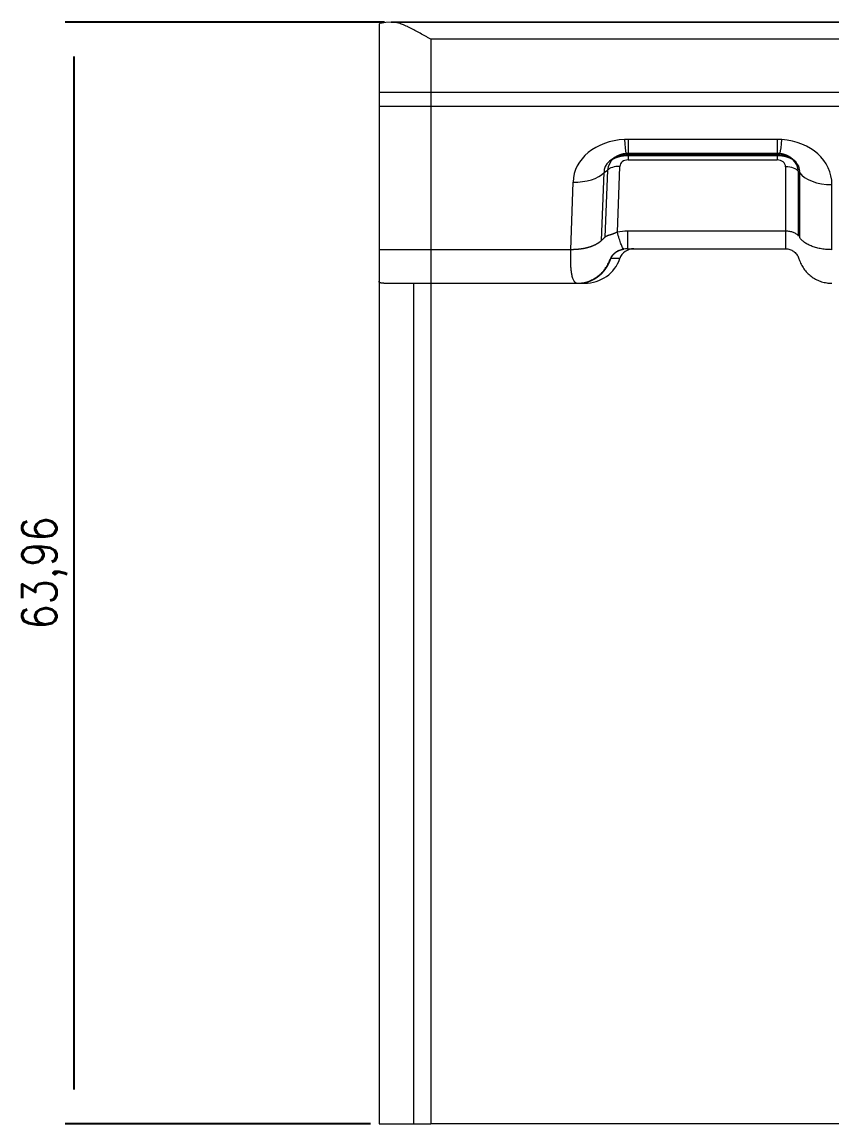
# Model space of a CAD drawing. Header units: millimetres. Extents: x 117382 to 126876, y -1151 to 1280.
# Drawn here: x 126462 to 126509.1, y 710.4 to 774.4 of the extents above; entities that cross this region are included whole.
import ezdxf

# ---------------------------------------------------------------- set-up
doc = ezdxf.new("R2010")
doc.units = ezdxf.units.MM
doc.linetypes.add('DASHED', pattern=[0])
for name, color, linetype in [('DIE_P', 2, 'Continuous'), ('DIM', 4, 'Continuous'), ('TEXT', 4, 'Continuous')]:
    doc.layers.add(name, color=color, linetype=linetype)
doc.styles.get("Standard").update_dxf_attribs({"font": 'txt.shx', "width": 0.85, "bigfont": 'ctxt.shx'})
doc.dimstyles.new('T-2-WX', dxfattribs={"dimtxt": 2, "dimasz": 2, "dimexe": 0.5, "dimexo": 0.5, "dimgap": 0.5, "dimtad": 1, "dimtxsty": 'Standard', "dimblk": 'OPEN30', "dimcen": 0, "dimazin": 3, "dimtfac": 1, "dimtmove": 0, "dimatfit": 3, "dimldrblk": 'OPEN30', "dimlwd": -1, "dimlwe": -1})

# ---------------------------------------------------------------- blocks, each defined once
blk = doc.blocks.new('*u7592')
at = {"layer": 'DIE_P', "color": 11, "linetype": 'Continuous', "lineweight": 13}
for p, q in [((-59.385, 19.639), (-59.385, -44.2)), ((25.443, 19.763), (-58.621, 19.763)), ((-59.385, -44.2), (-56.385, -44.2)), ((23.201, -44.2), (-56.385, -44.2))]:
    blk.add_line(p, q, dxfattribs=at)
at = {"layer": 'DIE_P', "color": 155, "linetype": 'DASHED', "lineweight": 13}
for p, q in [((-58.676, 19.761), (25.506, 19.761)), ((-59.385, 15.688), (-28.77, 15.688)), ((-28.77, 14.856), (-59.385, 14.856)), ((-36.271, 12.954), (-44.916, 12.954)), ((-44.916, 12.954), (-44.916, 12.026)), ((-36.271, 12.954), (-36.271, 12.026)), ((-44.916, 12.132), (-44.916, 11.76)), ((-44.916, 12.102), (-36.271, 12.102)), ((-44.916, 11.76), (-36.271, 11.76)), ((-36.271, 12.102), (-36.271, 11.76)), ((-46.468, 7.085), (-46.321, 11.033)), ((-46.321, 11.033), (-46.129, 11.16)), ((-46.129, 11.16), (-46.274, 7.27)), ((-45.55, 7.569), (-45.408, 11.384)), ((-35.786, 11.362), (-35.786, 7.621)), ((-35.034, 7.339), (-35.034, 11.08)), ((-35.034, 11.08), (-34.977, 11.031)), ((-34.977, 11.031), (-34.977, 7.255)), ((-48.125, 10.472), (-48.27, 6.55)), ((-33.098, 6.55), (-33.098, 10.326)), ((-35.786, 7.621), (-44.965, 7.621)), ((-44.965, 7.621), (-44.965, 6.6)), ((-48.27, 6.55), (-59.385, 6.55)), ((-45.41, 6.029), (-45.933, 6.029)), ((-57.385, 4.6), (-57.385, -44.2))]:
    blk.add_line(p, q, dxfattribs=at)
at = {"layer": 'DIE_P', "color": 155, "linetype": 'Continuous', "lineweight": 13}
for p, q in [((23.201, 18.763), (-56.385, 18.763)), ((-56.385, 18.763), (-56.385, -44.2))]:
    blk.add_line(p, q, dxfattribs=at)
at = {"layer": 'DIE_P', "color": 2, "linetype": 'DASHED', "lineweight": 13}
for p, q in [((-45.676, 11.911), (-45.889, 11.771)), ((-36.271, 12.132), (-44.916, 12.132)), ((-44.916, 12.026), (-36.271, 12.026)), ((-35.277, 11.716), (-35.402, 11.822)), ((-44.965, 6.6), (-44.973, 6.6)), ((-44.965, 6.6), (-35.786, 6.6)), ((-35.034, 6.074), (-34.977, 5.916)), ((-59.105, 4.6), (-47.84, 4.6)), ((-47.84, 4.6), (-47.463, 4.6))]:
    blk.add_line(p, q, dxfattribs=at)
at = {"layer": 'DIE_P', "color": 2, "linetype": 'Continuous', "lineweight": 13}
blk.add_ellipse((-56.385, 19.639), major_axis=(3, 0), ratio=0.062915, start_param=2.439605, end_param=3.141593, dxfattribs=at)
at = {"layer": 'DIE_P', "color": 155, "linetype": 'DASHED', "lineweight": 13}
for centre, major_axis, ratio, start_param, end_param in [((-44.479, 10.071), (-3.595, 0.796), 0.771271, 5.060783, 6.423201), ((-45.13, 14.02), (-0.111, 1.997), 0.035045, 2.135314, 3.416358), ((-35.995, 14.016), (-0.145, -1.995), 0.0459, 6.009115, 7.29016), ((-36.609, 10.071), (3.461, 0.738), 0.805675, 6.112964, 7.507997), ((-44.479, 11.142), (1.848, 0.042), 0.544446, 1.846589, 3.209007), ((-44.856, 10.895), (-1.119, 0.715), 0.866357, 5.334328, 6.696746), ((-44.856, 11.323), (-0.545, 0.121), 0.771271, 4.991885, 6.423201), ((-36.318, 11.323), (0.524, 0.112), 0.805675, 6.112964, 7.595123), ((-36.318, 10.895), (1.159, 0.63), 0.884767, 5.886832, 7.281865), ((-36.609, 11.142), (-1.641, 0.016), 0.606937, 3.783418, 4.440435), ((-36.609, 11.142), (-1.641, 0.016), 0.606937, 3.045402, 3.775811), ((-48.125, 11.543), (-1.999, 0.074), 0.535564, 1.590677, 2.715104), ((-45.408, 10.955), (0.799, -0.03), 0.535564, 1.590677, 2.715104), ((-35.786, 10.933), (-0.8, 0), 0.535827, 3.490659, 4.712389), ((-33.098, 11.398), (-2, 0), 0.535827, 0.349066, 1.570796), ((-44.233, 4.621), (-2.927, 1.937), 0.782698, 5.414137, 5.601005), ((-44.233, 5.8), (-1.352, 0.537), 0.438926, 5.454675, 5.634421)]:
    blk.add_ellipse(centre, major_axis=major_axis, ratio=ratio, start_param=start_param, end_param=end_param, dxfattribs=at)
at = {"layer": 'DIE_P', "color": 2, "linetype": 'DASHED', "lineweight": 13}
for centre, major_axis, start_param, end_param in [((-44.589, 5.8), (-0.857, 0), 4.712389, 5.993434), ((-47.463, 6.6), (-2.143, 0), 1.570796, 2.851841)]:
    blk.add_ellipse(centre, major_axis=major_axis, ratio=0.933382, start_param=start_param, end_param=end_param, dxfattribs=at)
at = {"layer": 'DIE_P', "color": 11, "linetype": 'Continuous', "lineweight": 13}
blk.add_open_spline([(-56.385, 18.763), (-56.41, 18.777), (-56.436, 18.792), (-56.487, 18.822), (-56.513, 18.836), (-56.59, 18.881), (-56.641, 18.91), (-56.794, 18.998), (-56.896, 19.055), (-57.097, 19.168), (-57.197, 19.223), (-57.395, 19.329), (-57.494, 19.38), (-57.617, 19.44), (-57.642, 19.452), (-57.691, 19.476), (-57.715, 19.488), (-57.789, 19.522), (-57.837, 19.543), (-57.98, 19.605), (-58.073, 19.642), (-58.21, 19.688), (-58.255, 19.702), (-58.323, 19.72), (-58.345, 19.725), (-58.389, 19.735), (-58.41, 19.74), (-58.475, 19.752), (-58.516, 19.757), (-58.597, 19.763), (-58.637, 19.763), (-58.676, 19.761)], degree=3, knots=[0, 0, 0, 0, 0.03125, 0.03125, 0.0625, 0.0625, 0.125, 0.125, 0.25, 0.25, 0.375, 0.375, 0.5, 0.5, 0.53125, 0.53125, 0.5625, 0.5625, 0.625, 0.625, 0.75, 0.75, 0.8125, 0.8125, 0.84375, 0.84375, 0.875, 0.875, 0.9375, 0.9375, 1, 1, 1, 1], dxfattribs=at)
at = {"layer": 'DIE_P', "color": 155, "linetype": 'DASHED', "lineweight": 13}
for points, degree in [([(-44.916, 12.954), (-44.987, 12.954), (-45.058, 12.952), (-45.13, 12.948)], 3), ([(-35.995, 12.944), (-36.087, 12.951), (-36.179, 12.954), (-36.271, 12.954)], 3), ([(-45.004, 12.099), (-44.975, 12.101), (-44.946, 12.102), (-44.916, 12.102)], 3), ([(-36.271, 12.102), (-36.234, 12.102), (-36.197, 12.1), (-36.159, 12.098)], 3), ([(-46.274, 7.27), (-46.468, 7.085)], 1), ([(-45.168, 6.586), (-45.17, 6.587), (-45.172, 6.588), (-45.174, 6.589)], 3), ([(-47.84, 4.6), (-47.834, 4.6), (-47.829, 4.6), (-47.823, 4.6)], 3)]:
    blk.add_open_spline(points, degree=degree, dxfattribs=at)
at = {"layer": 'DIE_P', "color": 2, "linetype": 'DASHED', "lineweight": 13}
for points, knots in [([(-45.889, 11.771), (-45.889, 11.771), (-45.886, 11.773), (-45.881, 11.776), (-45.873, 11.781), (-45.865, 11.786), (-45.857, 11.791), (-45.849, 11.796), (-45.841, 11.801), (-45.832, 11.806), (-45.824, 11.811), (-45.815, 11.816), (-45.806, 11.821), (-45.797, 11.825), (-45.788, 11.83), (-45.778, 11.835), (-45.769, 11.84), (-45.759, 11.845), (-45.749, 11.849), (-45.74, 11.854), (-45.729, 11.859), (-45.719, 11.864), (-45.709, 11.868), (-45.698, 11.873), (-45.688, 11.877), (-45.677, 11.882), (-45.666, 11.887), (-45.655, 11.891), (-45.643, 11.895), (-45.632, 11.9), (-45.62, 11.904), (-45.609, 11.909), (-45.597, 11.913), (-45.585, 11.917), (-45.572, 11.921), (-45.56, 11.925), (-45.548, 11.929), (-45.535, 11.933), (-45.522, 11.937), (-45.509, 11.941), (-45.496, 11.945), (-45.483, 11.949), (-45.47, 11.952), (-45.456, 11.956), (-45.443, 11.959), (-45.429, 11.963), (-45.415, 11.966), (-45.401, 11.97), (-45.387, 11.973), (-45.373, 11.976), (-45.358, 11.979), (-45.344, 11.982), (-45.329, 11.985), (-45.314, 11.988), (-45.299, 11.991), (-45.284, 11.993), (-45.269, 11.996), (-45.254, 11.998), (-45.238, 12.001), (-45.223, 12.003), (-45.207, 12.005), (-45.192, 12.007), (-45.176, 12.009), (-45.16, 12.011), (-45.144, 12.013), (-45.127, 12.015), (-45.111, 12.016), (-45.095, 12.018), (-45.078, 12.019), (-45.062, 12.02), (-45.045, 12.022), (-45.031, 12.023), (-45.022, 12.023), (-45.019, 12.023)], [0, 0, 0, 0, 0.001001, 0.013696, 0.0264, 0.039114, 0.051842, 0.064586, 0.077349, 0.090134, 0.102943, 0.115779, 0.128644, 0.14154, 0.154469, 0.167435, 0.180438, 0.193481, 0.206566, 0.219695, 0.232869, 0.24609, 0.259361, 0.272683, 0.286057, 0.299484, 0.312967, 0.326507, 0.340105, 0.353763, 0.367481, 0.381261, 0.395104, 0.409011, 0.422983, 0.437021, 0.451127, 0.4653, 0.479542, 0.493853, 0.508235, 0.522687, 0.537211, 0.551807, 0.566476, 0.581217, 0.596032, 0.610921, 0.625885, 0.640923, 0.656035, 0.671223, 0.686486, 0.701824, 0.717238, 0.732727, 0.748292, 0.763932, 0.779648, 0.795439, 0.811306, 0.827247, 0.843264, 0.859355, 0.875521, 0.891761, 0.908074, 0.924462, 0.940922, 0.957455, 0.974061, 0.990738, 1, 1, 1, 1]), ([(-44.916, 12.132), (-44.92, 12.132), (-44.93, 12.132), (-44.944, 12.132), (-44.96, 12.131), (-44.976, 12.131), (-44.992, 12.13), (-45.008, 12.129), (-45.024, 12.128), (-45.04, 12.127), (-45.056, 12.125), (-45.072, 12.124), (-45.088, 12.122), (-45.104, 12.12), (-45.119, 12.118), (-45.135, 12.115), (-45.151, 12.113), (-45.166, 12.11), (-45.182, 12.108), (-45.198, 12.105), (-45.213, 12.102), (-45.228, 12.098), (-45.244, 12.095), (-45.259, 12.091), (-45.274, 12.087), (-45.29, 12.083), (-45.305, 12.079), (-45.32, 12.075), (-45.335, 12.07), (-45.35, 12.066), (-45.365, 12.061), (-45.379, 12.056), (-45.394, 12.051), (-45.409, 12.046), (-45.423, 12.04), (-45.438, 12.035), (-45.452, 12.029), (-45.466, 12.023), (-45.48, 12.017), (-45.494, 12.011), (-45.508, 12.004), (-45.522, 11.998), (-45.536, 11.991), (-45.55, 11.984), (-45.563, 11.977), (-45.577, 11.97), (-45.59, 11.963), (-45.604, 11.955), (-45.617, 11.948), (-45.63, 11.94), (-45.643, 11.932), (-45.656, 11.924), (-45.666, 11.917), (-45.673, 11.913), (-45.675, 11.911)], [0, 0, 0, 0, 0.014498, 0.034483, 0.054456, 0.074412, 0.094352, 0.114275, 0.13418, 0.154067, 0.173936, 0.193787, 0.21362, 0.233433, 0.253228, 0.273002, 0.292758, 0.312493, 0.332208, 0.351903, 0.371577, 0.39123, 0.410862, 0.430472, 0.450061, 0.469629, 0.489174, 0.508697, 0.528198, 0.547676, 0.567131, 0.586564, 0.605973, 0.625359, 0.644722, 0.664061, 0.683377, 0.702669, 0.721938, 0.741182, 0.760403, 0.779599, 0.798771, 0.81792, 0.837044, 0.856144, 0.87522, 0.894272, 0.9133, 0.932304, 0.951284, 0.97024, 0.989172, 1, 1, 1, 1]), ([(-45.019, 12.023), (-45.016, 12.023), (-45.008, 12.024), (-44.996, 12.024), (-44.982, 12.025), (-44.968, 12.025), (-44.953, 12.026), (-44.939, 12.026), (-44.927, 12.026), (-44.919, 12.026), (-44.916, 12.026)], [0, 0, 0, 0, 0.087612, 0.225013, 0.363573, 0.50199, 0.640344, 0.778711, 0.917148, 1, 1, 1, 1]), ([(-35.402, 11.822), (-35.402, 11.822), (-35.406, 11.826), (-35.414, 11.832), (-35.426, 11.842), (-35.437, 11.851), (-35.449, 11.86), (-35.461, 11.869), (-35.473, 11.878), (-35.485, 11.887), (-35.497, 11.895), (-35.509, 11.904), (-35.522, 11.912), (-35.534, 11.92), (-35.547, 11.928), (-35.56, 11.936), (-35.573, 11.944), (-35.586, 11.952), (-35.599, 11.959), (-35.612, 11.966), (-35.625, 11.973), (-35.638, 11.981), (-35.652, 11.987), (-35.665, 11.994), (-35.679, 12.001), (-35.693, 12.007), (-35.707, 12.013), (-35.721, 12.02), (-35.735, 12.026), (-35.749, 12.031), (-35.763, 12.037), (-35.777, 12.043), (-35.792, 12.048), (-35.806, 12.053), (-35.821, 12.058), (-35.835, 12.063), (-35.85, 12.068), (-35.865, 12.072), (-35.879, 12.077), (-35.894, 12.081), (-35.909, 12.085), (-35.924, 12.089), (-35.939, 12.093), (-35.954, 12.096), (-35.969, 12.1), (-35.985, 12.103), (-36, 12.106), (-36.015, 12.109), (-36.031, 12.111), (-36.046, 12.114), (-36.061, 12.116), (-36.077, 12.119), (-36.092, 12.121), (-36.108, 12.122), (-36.123, 12.124), (-36.139, 12.126), (-36.155, 12.127), (-36.17, 12.128), (-36.186, 12.129), (-36.202, 12.13), (-36.218, 12.131), (-36.233, 12.131), (-36.249, 12.132), (-36.262, 12.132), (-36.269, 12.132), (-36.271, 12.132)], [0, 0, 0, 0, 0.001499, 0.017306, 0.033126, 0.048961, 0.064811, 0.080674, 0.096553, 0.112446, 0.128354, 0.144277, 0.160215, 0.176169, 0.192137, 0.208122, 0.224122, 0.240137, 0.256169, 0.272216, 0.288279, 0.304357, 0.320452, 0.336563, 0.352689, 0.368832, 0.38499, 0.401164, 0.417355, 0.433561, 0.449783, 0.466021, 0.482274, 0.498544, 0.514829, 0.53113, 0.547446, 0.563777, 0.580124, 0.596487, 0.612864, 0.629257, 0.645665, 0.662087, 0.678524, 0.694976, 0.711443, 0.727924, 0.744419, 0.760929, 0.777452, 0.79399, 0.810541, 0.827106, 0.843684, 0.860276, 0.876881, 0.893499, 0.91013, 0.926773, 0.943429, 0.960098, 0.976779, 0.993471, 1, 1, 1, 1]), ([(-36.271, 12.026), (-36.268, 12.026), (-36.259, 12.026), (-36.247, 12.026), (-36.233, 12.026), (-36.219, 12.025), (-36.205, 12.025), (-36.191, 12.024), (-36.177, 12.024), (-36.163, 12.023), (-36.151, 12.022), (-36.143, 12.021), (-36.14, 12.021)], [0, 0, 0, 0, 0.08005, 0.187241, 0.294055, 0.399986, 0.506116, 0.612485, 0.718795, 0.825108, 0.931468, 1, 1, 1, 1]), ([(-36.14, 12.021), (-36.138, 12.021), (-36.13, 12.021), (-36.118, 12.02), (-36.103, 12.018), (-36.088, 12.017), (-36.072, 12.015), (-36.057, 12.014), (-36.042, 12.012), (-36.028, 12.01), (-36.013, 12.008), (-35.998, 12.006), (-35.984, 12.004), (-35.969, 12.002), (-35.955, 11.999), (-35.941, 11.997), (-35.926, 11.995), (-35.912, 11.992), (-35.898, 11.989), (-35.885, 11.986), (-35.871, 11.984), (-35.857, 11.981), (-35.844, 11.978), (-35.83, 11.975), (-35.817, 11.971), (-35.804, 11.968), (-35.791, 11.965), (-35.778, 11.961), (-35.765, 11.958), (-35.752, 11.954), (-35.74, 11.951), (-35.727, 11.947), (-35.715, 11.943), (-35.703, 11.939), (-35.691, 11.936), (-35.679, 11.932), (-35.667, 11.928), (-35.655, 11.923), (-35.643, 11.919), (-35.632, 11.915), (-35.621, 11.911), (-35.609, 11.907), (-35.598, 11.902), (-35.587, 11.898), (-35.577, 11.893), (-35.566, 11.889), (-35.555, 11.884), (-35.545, 11.88), (-35.535, 11.875), (-35.524, 11.87), (-35.514, 11.866), (-35.505, 11.861), (-35.495, 11.856), (-35.485, 11.851), (-35.476, 11.847), (-35.466, 11.842), (-35.457, 11.837), (-35.448, 11.832), (-35.439, 11.827), (-35.43, 11.822), (-35.422, 11.817), (-35.413, 11.812), (-35.405, 11.807), (-35.396, 11.802), (-35.388, 11.797), (-35.38, 11.792), (-35.372, 11.787), (-35.364, 11.781), (-35.357, 11.776), (-35.349, 11.771), (-35.342, 11.766), (-35.335, 11.761), (-35.327, 11.756), (-35.32, 11.75), (-35.314, 11.745), (-35.307, 11.74), (-35.3, 11.735), (-35.294, 11.73), (-35.287, 11.724), (-35.282, 11.72), (-35.278, 11.717), (-35.277, 11.716)], [0, 0, 0, 0, 0.006285, 0.020518, 0.034697, 0.048824, 0.062898, 0.076919, 0.090889, 0.104806, 0.118671, 0.132484, 0.146245, 0.159955, 0.173613, 0.187221, 0.200777, 0.214283, 0.227739, 0.241145, 0.254501, 0.267809, 0.281068, 0.294279, 0.307443, 0.32056, 0.333631, 0.346656, 0.359637, 0.372573, 0.385466, 0.398316, 0.411125, 0.423892, 0.43662, 0.449308, 0.461958, 0.474572, 0.487149, 0.499691, 0.5122, 0.524676, 0.537121, 0.549536, 0.561922, 0.57428, 0.586613, 0.598921, 0.611206, 0.62347, 0.635714, 0.647939, 0.660148, 0.672342, 0.684524, 0.696693, 0.708854, 0.721007, 0.733155, 0.7453, 0.757443, 0.769587, 0.781734, 0.793885, 0.806043, 0.818211, 0.830391, 0.842585, 0.854796, 0.867027, 0.87928, 0.891559, 0.903866, 0.916203, 0.928575, 0.940985, 0.953435, 0.965929, 0.978471, 0.991063, 1, 1, 1, 1]), ([(-35.034, 7.339), (-35.062, 7.38), (-35.102, 7.419), (-35.201, 7.488), (-35.261, 7.519), (-35.394, 7.569), (-35.468, 7.588), (-35.623, 7.614), (-35.705, 7.621), (-35.786, 7.621)], [0, 0, 0, 0, 0.25, 0.25, 0.5, 0.5, 0.75, 0.75, 1, 1, 1, 1]), ([(-35.786, 7.621), (-35.786, 7.466), (-35.786, 7.322), (-35.786, 7.07), (-35.786, 6.961), (-35.786, 6.783), (-35.786, 6.715), (-35.786, 6.623), (-35.786, 6.6), (-35.786, 6.6)], [0, 0, 0, 0, 0.250152, 0.250152, 0.500305, 0.500305, 0.750457, 0.750457, 1, 1, 1, 1]), ([(-33.098, 6.55), (-33.199, 6.55), (-33.301, 6.554), (-33.502, 6.57), (-33.602, 6.583), (-33.796, 6.616), (-33.891, 6.636), (-34.073, 6.684), (-34.161, 6.712), (-34.328, 6.775), (-34.407, 6.809), (-34.554, 6.885), (-34.622, 6.926), (-34.746, 7.012), (-34.802, 7.058), (-34.9, 7.154), (-34.942, 7.203), (-34.977, 7.255)], [0, 0, 0, 0, 0.125, 0.125, 0.25, 0.25, 0.375, 0.375, 0.5, 0.5, 0.625, 0.625, 0.75, 0.75, 0.875, 0.875, 1, 1, 1, 1]), ([(-45.916, 6.084), (-45.912, 6.092), (-45.907, 6.101), (-45.898, 6.117), (-45.894, 6.125), (-45.884, 6.141), (-45.879, 6.15), (-45.869, 6.165), (-45.864, 6.173), (-45.848, 6.196), (-45.837, 6.212), (-45.814, 6.241), (-45.802, 6.256), (-45.777, 6.284), (-45.764, 6.297), (-45.737, 6.324), (-45.724, 6.337), (-45.695, 6.362), (-45.681, 6.374), (-45.651, 6.397), (-45.635, 6.409), (-45.604, 6.43), (-45.588, 6.441), (-45.555, 6.461), (-45.538, 6.47), (-45.504, 6.488), (-45.486, 6.497), (-45.45, 6.513), (-45.432, 6.521), (-45.376, 6.542), (-45.337, 6.554), (-45.278, 6.57), (-45.257, 6.574), (-45.216, 6.582), (-45.195, 6.586), (-45.174, 6.589)], [0, 0, 0, 0, 0.03125, 0.03125, 0.0625, 0.0625, 0.09375, 0.09375, 0.125, 0.125, 0.1875, 0.1875, 0.25, 0.25, 0.3125, 0.3125, 0.375, 0.375, 0.4375, 0.4375, 0.5, 0.5, 0.5625, 0.5625, 0.625, 0.625, 0.6875, 0.6875, 0.75, 0.75, 0.875, 0.875, 0.9375, 0.9375, 1, 1, 1, 1]), ([(-35.786, 6.6), (-35.705, 6.6), (-35.623, 6.587), (-35.468, 6.538), (-35.394, 6.502), (-35.261, 6.409), (-35.201, 6.352), (-35.102, 6.222), (-35.062, 6.15), (-35.034, 6.074)], [0, 0, 0, 0, 0.25, 0.25, 0.5, 0.5, 0.75, 0.75, 1, 1, 1, 1]), ([(-47.869, 4.601), (-47.815, 4.602), (-47.761, 4.604), (-47.654, 4.614), (-47.602, 4.621), (-47.499, 4.638), (-47.448, 4.649), (-47.349, 4.674), (-47.299, 4.689), (-47.203, 4.722), (-47.156, 4.74), (-47.065, 4.779), (-47.02, 4.8), (-46.955, 4.834), (-46.934, 4.845), (-46.891, 4.869), (-46.849, 4.894), (-46.807, 4.921), (-46.765, 4.948), (-46.744, 4.962), (-46.683, 5.007), (-46.644, 5.037), (-46.587, 5.085), (-46.568, 5.101), (-46.541, 5.125), (-46.532, 5.134), (-46.514, 5.15), (-46.505, 5.159), (-46.479, 5.184), (-46.461, 5.202), (-46.427, 5.238), (-46.41, 5.256), (-46.36, 5.312), (-46.328, 5.35), (-46.267, 5.428), (-46.238, 5.468), (-46.183, 5.55), (-46.157, 5.592), (-46.107, 5.677), (-46.084, 5.721), (-46.052, 5.786), (-46.041, 5.808), (-46.026, 5.841), (-46.021, 5.852), (-46.014, 5.868), (-46.01, 5.876), (-46.006, 5.886), (-46.004, 5.89), (-46.003, 5.893), (-46.002, 5.894), (-46.002, 5.895), (-46.002, 5.895), (-46.002, 5.895), (-46.002, 5.895), (-46.002, 5.895)], [0, 0, 0, 0, 0.0625, 0.0625, 0.125, 0.125, 0.1875, 0.1875, 0.25, 0.25, 0.3125, 0.3125, 0.375, 0.375, 0.40625, 0.40625, 0.4375, 0.46875, 0.46875, 0.5, 0.5, 0.5625, 0.5625, 0.59375, 0.59375, 0.609375, 0.609375, 0.625, 0.625, 0.65625, 0.65625, 0.6875, 0.6875, 0.75, 0.75, 0.8125, 0.8125, 0.875, 0.875, 0.9375, 0.9375, 0.96875, 0.96875, 0.984375, 0.984375, 0.992188, 0.996094, 0.998047, 0.999023, 0.999512, 0.999756, 0.999878, 0.999878, 1, 1, 1, 1]), ([(-46.002, 5.895), (-45.987, 5.928), (-45.966, 5.977), (-45.951, 6.011), (-45.938, 6.037), (-45.928, 6.056), (-45.922, 6.071), (-45.916, 6.084)], [0, 0, 0, 0, 0.25, 0.25, 0.5, 0.5, 1, 1, 1, 1]), ([(-45.999, 5.849), (-45.997, 5.856), (-45.991, 5.869), (-45.983, 5.888), (-45.976, 5.908), (-45.968, 5.928), (-45.961, 5.948), (-45.954, 5.968), (-45.947, 5.988), (-45.94, 6.008), (-45.935, 6.022), (-45.933, 6.029)], [0, 0, 0, 0, 0.110351, 0.220892, 0.331623, 0.442544, 0.553655, 0.664956, 0.776447, 0.888129, 1, 1, 1, 1]), ([(-45.933, 6.029), (-45.931, 6.033), (-45.928, 6.041), (-45.922, 6.054), (-45.916, 6.067), (-45.911, 6.075), (-45.909, 6.079)], [0, 0, 0, 0, 0.249561, 0.499413, 0.749559, 1, 1, 1, 1]), ([(-34.977, 5.916), (-34.942, 5.82), (-34.9, 5.727), (-34.802, 5.549), (-34.746, 5.463), (-34.622, 5.302), (-34.554, 5.226), (-34.407, 5.085), (-34.328, 5.02), (-34.161, 4.903), (-34.073, 4.851), (-33.891, 4.761), (-33.796, 4.723), (-33.602, 4.662), (-33.502, 4.639), (-33.301, 4.608), (-33.199, 4.6), (-33.098, 4.6)], [0, 0, 0, 0, 0.125, 0.125, 0.25, 0.25, 0.375, 0.375, 0.5, 0.5, 0.625, 0.625, 0.75, 0.75, 0.875, 0.875, 1, 1, 1, 1]), ([(-59.105, 4.6), (-59.151, 4.6), (-59.192, 4.602), (-59.244, 4.609), (-59.261, 4.612), (-59.283, 4.618), (-59.29, 4.62), (-59.303, 4.625), (-59.309, 4.627), (-59.339, 4.64), (-59.356, 4.653), (-59.379, 4.685), (-59.385, 4.704), (-59.385, 4.726)], [0, 0, 0, 0, 0.25, 0.25, 0.375, 0.375, 0.4375, 0.4375, 0.5, 0.5, 0.75, 0.75, 1, 1, 1, 1])]:
    blk.add_open_spline(points, degree=3, knots=knots, dxfattribs=at)
at = {"layer": 'DIE_P', "color": 155, "linetype": 'DASHED', "lineweight": 13}
for points, knots in [([(-46.468, 7.085), (-46.472, 7.082), (-46.479, 7.075), (-46.489, 7.064), (-46.501, 7.054), (-46.512, 7.043), (-46.524, 7.033), (-46.535, 7.023), (-46.548, 7.012), (-46.56, 7.002), (-46.572, 6.992), (-46.585, 6.982), (-46.598, 6.972), (-46.612, 6.963), (-46.625, 6.953), (-46.639, 6.943), (-46.653, 6.934), (-46.667, 6.924), (-46.682, 6.915), (-46.696, 6.906), (-46.711, 6.897), (-46.726, 6.888), (-46.741, 6.879), (-46.757, 6.87), (-46.773, 6.861), (-46.789, 6.853), (-46.805, 6.844), (-46.821, 6.836), (-46.837, 6.828), (-46.854, 6.819), (-46.871, 6.811), (-46.888, 6.803), (-46.905, 6.796), (-46.923, 6.788), (-46.94, 6.78), (-46.958, 6.773), (-46.976, 6.765), (-46.994, 6.758), (-47.012, 6.751), (-47.031, 6.744), (-47.049, 6.737), (-47.068, 6.73), (-47.087, 6.723), (-47.106, 6.717), (-47.125, 6.71), (-47.145, 6.704), (-47.164, 6.698), (-47.184, 6.692), (-47.203, 6.686), (-47.223, 6.68), (-47.243, 6.674), (-47.263, 6.669), (-47.284, 6.663), (-47.304, 6.658), (-47.324, 6.653), (-47.345, 6.647), (-47.366, 6.642), (-47.387, 6.638), (-47.407, 6.633), (-47.428, 6.628), (-47.45, 6.624), (-47.471, 6.62), (-47.492, 6.615), (-47.513, 6.611), (-47.535, 6.607), (-47.556, 6.604), (-47.578, 6.6), (-47.6, 6.596), (-47.622, 6.593), (-47.643, 6.59), (-47.665, 6.586), (-47.687, 6.583), (-47.709, 6.58), (-47.731, 6.578), (-47.754, 6.575), (-47.776, 6.572), (-47.798, 6.57), (-47.82, 6.568), (-47.843, 6.566), (-47.865, 6.564), (-47.887, 6.562), (-47.91, 6.56), (-47.932, 6.558), (-47.955, 6.557), (-47.977, 6.556), (-48, 6.554), (-48.022, 6.553), (-48.045, 6.552), (-48.067, 6.551), (-48.09, 6.551), (-48.112, 6.55), (-48.135, 6.55), (-48.158, 6.549), (-48.18, 6.549), (-48.203, 6.549), (-48.225, 6.549), (-48.248, 6.549), (-48.263, 6.549), (-48.27, 6.55)], [0, 0, 0, 0, 0.010824, 0.02164, 0.032447, 0.043245, 0.054034, 0.064815, 0.075587, 0.086351, 0.097106, 0.107852, 0.11859, 0.129319, 0.140039, 0.150751, 0.161454, 0.172149, 0.182835, 0.193512, 0.204181, 0.214841, 0.225492, 0.236135, 0.246769, 0.257395, 0.268012, 0.27862, 0.28922, 0.299811, 0.310394, 0.320968, 0.331533, 0.34209, 0.352638, 0.363178, 0.373709, 0.384231, 0.394745, 0.405251, 0.415748, 0.426236, 0.436716, 0.447187, 0.457649, 0.468103, 0.478549, 0.488986, 0.499414, 0.509834, 0.520245, 0.530648, 0.541042, 0.551428, 0.561805, 0.572174, 0.582534, 0.592886, 0.603229, 0.613564, 0.62389, 0.634207, 0.644516, 0.654817, 0.665109, 0.675393, 0.685668, 0.695934, 0.706192, 0.716442, 0.726683, 0.736916, 0.74714, 0.757356, 0.767563, 0.777762, 0.787952, 0.798134, 0.808308, 0.818473, 0.828629, 0.838777, 0.848917, 0.859048, 0.869171, 0.879285, 0.889391, 0.899488, 0.909577, 0.919658, 0.92973, 0.939794, 0.949849, 0.959896, 0.969935, 0.979965, 0.989987, 1, 1, 1, 1]), ([(-45.55, 7.569), (-45.554, 7.567), (-45.562, 7.563), (-45.575, 7.557), (-45.587, 7.551), (-45.6, 7.545), (-45.612, 7.539), (-45.624, 7.533), (-45.636, 7.528), (-45.648, 7.522), (-45.66, 7.517), (-45.671, 7.512), (-45.683, 7.507), (-45.694, 7.502), (-45.706, 7.497), (-45.717, 7.492), (-45.728, 7.488), (-45.739, 7.483), (-45.761, 7.475), (-45.795, 7.462), (-45.843, 7.446), (-45.891, 7.43), (-45.927, 7.419), (-45.953, 7.411), (-45.968, 7.406), (-45.983, 7.401), (-45.999, 7.397), (-46.014, 7.392), (-46.03, 7.386), (-46.046, 7.381), (-46.062, 7.375), (-46.078, 7.37), (-46.095, 7.364), (-46.111, 7.357), (-46.127, 7.351), (-46.143, 7.344), (-46.159, 7.337), (-46.174, 7.33), (-46.19, 7.322), (-46.205, 7.314), (-46.22, 7.306), (-46.234, 7.297), (-46.248, 7.288), (-46.261, 7.279), (-46.269, 7.273), (-46.274, 7.27)], [0, 0, 0, 0, 0.015826, 0.031417, 0.046774, 0.061901, 0.0768, 0.091472, 0.105921, 0.120149, 0.13416, 0.147955, 0.161537, 0.174911, 0.18808, 0.201047, 0.213815, 0.226389, 0.238772, 0.291346, 0.34573, 0.402187, 0.460953, 0.478973, 0.497592, 0.516813, 0.536641, 0.557078, 0.578129, 0.599795, 0.622079, 0.644983, 0.66851, 0.692662, 0.71744, 0.742847, 0.768883, 0.79555, 0.82285, 0.850784, 0.879353, 0.908558, 0.9384, 0.968881, 1, 1, 1, 1]), ([(-45.174, 6.589), (-45.196, 6.6), (-45.221, 6.631), (-45.277, 6.73), (-45.307, 6.798), (-45.372, 6.967), (-45.407, 7.068), (-45.477, 7.299), (-45.513, 7.429), (-45.55, 7.569)], [0, 0, 0, 0, 0.25, 0.25, 0.5, 0.5, 0.75, 0.75, 1, 1, 1, 1]), ([(-48.27, 6.55), (-48.27, 6.54), (-48.271, 6.522), (-48.272, 6.494), (-48.273, 6.466), (-48.273, 6.439), (-48.274, 6.412), (-48.275, 6.384), (-48.275, 6.358), (-48.276, 6.331), (-48.276, 6.304), (-48.277, 6.278), (-48.277, 6.252), (-48.277, 6.226), (-48.278, 6.2), (-48.278, 6.175), (-48.278, 6.149), (-48.278, 6.124), (-48.278, 6.099), (-48.278, 6.074), (-48.278, 6.05), (-48.278, 6.025), (-48.278, 6.001), (-48.278, 5.977), (-48.277, 5.953), (-48.277, 5.93), (-48.277, 5.906), (-48.276, 5.883), (-48.276, 5.86), (-48.275, 5.837), (-48.274, 5.815), (-48.274, 5.792), (-48.273, 5.77), (-48.272, 5.748), (-48.271, 5.726), (-48.27, 5.705), (-48.269, 5.683), (-48.268, 5.662), (-48.267, 5.641), (-48.266, 5.62), (-48.265, 5.6), (-48.264, 5.579), (-48.262, 5.559), (-48.261, 5.539), (-48.26, 5.52), (-48.258, 5.5), (-48.257, 5.481), (-48.255, 5.462), (-48.254, 5.443), (-48.252, 5.424), (-48.25, 5.406), (-48.248, 5.388), (-48.246, 5.369), (-48.245, 5.352), (-48.243, 5.334), (-48.241, 5.317), (-48.238, 5.299), (-48.236, 5.282), (-48.234, 5.266), (-48.232, 5.249), (-48.23, 5.233), (-48.227, 5.217), (-48.225, 5.201), (-48.222, 5.185), (-48.22, 5.17), (-48.217, 5.154), (-48.215, 5.139), (-48.205, 5.086), (-48.187, 5.002), (-48.157, 4.899), (-48.122, 4.812), (-48.093, 4.759), (-48.071, 4.728), (-48.06, 4.713), (-48.049, 4.699), (-48.037, 4.686), (-48.025, 4.674), (-48.012, 4.663), (-47.999, 4.652), (-47.986, 4.643), (-47.973, 4.635), (-47.959, 4.627), (-47.945, 4.621), (-47.93, 4.615), (-47.916, 4.61), (-47.9, 4.606), (-47.885, 4.603), (-47.874, 4.602), (-47.869, 4.601)], [0, 0, 0, 0, 0.008007, 0.016003, 0.023989, 0.031964, 0.039929, 0.047884, 0.055829, 0.063763, 0.071687, 0.0796, 0.087504, 0.095397, 0.10328, 0.111153, 0.119015, 0.126868, 0.13471, 0.142543, 0.150365, 0.158177, 0.16598, 0.173772, 0.181554, 0.189327, 0.197089, 0.204842, 0.212585, 0.220318, 0.228041, 0.235754, 0.243458, 0.251152, 0.258836, 0.26651, 0.274175, 0.28183, 0.289476, 0.297111, 0.304738, 0.312355, 0.319962, 0.32756, 0.335148, 0.342727, 0.350296, 0.357856, 0.365407, 0.372948, 0.38048, 0.388003, 0.395516, 0.40302, 0.410515, 0.418001, 0.425478, 0.432945, 0.440404, 0.447853, 0.455293, 0.462724, 0.470147, 0.47756, 0.484964, 0.492359, 0.499746, 0.507124, 0.571365, 0.634091, 0.695324, 0.755089, 0.7704, 0.785708, 0.801014, 0.816319, 0.831622, 0.846924, 0.862226, 0.877528, 0.892831, 0.908134, 0.923439, 0.938746, 0.954055, 0.969367, 0.984682, 1, 1, 1, 1]), ([(-45.909, 6.079), (-45.905, 6.088), (-45.896, 6.105), (-45.882, 6.129), (-45.866, 6.154), (-45.85, 6.178), (-45.834, 6.202), (-45.816, 6.225), (-45.798, 6.248), (-45.778, 6.27), (-45.758, 6.292), (-45.738, 6.313), (-45.716, 6.333), (-45.694, 6.353), (-45.671, 6.373), (-45.648, 6.391), (-45.627, 6.406), (-45.611, 6.418), (-45.598, 6.427), (-45.585, 6.436), (-45.571, 6.444), (-45.558, 6.452), (-45.545, 6.46), (-45.531, 6.468), (-45.517, 6.475), (-45.503, 6.482), (-45.489, 6.489), (-45.475, 6.496), (-45.461, 6.503), (-45.446, 6.509), (-45.432, 6.515), (-45.417, 6.521), (-45.402, 6.527), (-45.387, 6.532), (-45.372, 6.537), (-45.357, 6.542), (-45.342, 6.547), (-45.327, 6.552), (-45.312, 6.556), (-45.297, 6.56), (-45.281, 6.564), (-45.266, 6.568), (-45.25, 6.571), (-45.234, 6.575), (-45.219, 6.578), (-45.203, 6.58), (-45.187, 6.583), (-45.177, 6.585), (-45.171, 6.586)], [0, 0, 0, 0, 0.030642, 0.061359, 0.092152, 0.123021, 0.153968, 0.184994, 0.216099, 0.247285, 0.278552, 0.309901, 0.341334, 0.372851, 0.404452, 0.43614, 0.467914, 0.484399, 0.500914, 0.517462, 0.534043, 0.55066, 0.567313, 0.584005, 0.600737, 0.61751, 0.634327, 0.651188, 0.668095, 0.68505, 0.702053, 0.719108, 0.736214, 0.753374, 0.770588, 0.787859, 0.805188, 0.822576, 0.840024, 0.857534, 0.875107, 0.892745, 0.910449, 0.92822, 0.946059, 0.963968, 0.981948, 1, 1, 1, 1]), ([(-47.408, 4.649), (-47.405, 4.649), (-47.397, 4.651), (-47.383, 4.654), (-47.365, 4.659), (-47.347, 4.663), (-47.33, 4.668), (-47.312, 4.673), (-47.294, 4.678), (-47.276, 4.683), (-47.259, 4.689), (-47.241, 4.694), (-47.223, 4.7), (-47.206, 4.706), (-47.188, 4.712), (-47.17, 4.719), (-47.153, 4.725), (-47.135, 4.732), (-47.117, 4.739), (-47.1, 4.746), (-47.082, 4.753), (-47.065, 4.761), (-47.047, 4.768), (-47.03, 4.776), (-47.012, 4.784), (-46.995, 4.793), (-46.978, 4.801), (-46.961, 4.81), (-46.943, 4.818), (-46.926, 4.827), (-46.909, 4.837), (-46.892, 4.846), (-46.875, 4.856), (-46.858, 4.865), (-46.841, 4.875), (-46.824, 4.885), (-46.807, 4.896), (-46.791, 4.906), (-46.774, 4.917), (-46.757, 4.928), (-46.741, 4.939), (-46.724, 4.95), (-46.708, 4.962), (-46.692, 4.973), (-46.675, 4.985), (-46.659, 4.997), (-46.643, 5.009), (-46.627, 5.022), (-46.611, 5.034), (-46.596, 5.047), (-46.58, 5.06), (-46.564, 5.073), (-46.549, 5.087), (-46.533, 5.1), (-46.518, 5.114), (-46.503, 5.128), (-46.488, 5.142), (-46.473, 5.156), (-46.458, 5.171), (-46.443, 5.186), (-46.429, 5.2), (-46.414, 5.216), (-46.4, 5.231), (-46.385, 5.246), (-46.371, 5.262), (-46.357, 5.277), (-46.343, 5.293), (-46.33, 5.31), (-46.316, 5.326), (-46.302, 5.342), (-46.289, 5.359), (-46.276, 5.376), (-46.263, 5.393), (-46.25, 5.41), (-46.237, 5.427), (-46.225, 5.445), (-46.212, 5.462), (-46.2, 5.48), (-46.188, 5.498), (-46.176, 5.517), (-46.164, 5.535), (-46.152, 5.553), (-46.141, 5.572), (-46.13, 5.591), (-46.118, 5.61), (-46.107, 5.629), (-46.097, 5.648), (-46.086, 5.668), (-46.076, 5.687), (-46.066, 5.707), (-46.055, 5.727), (-46.046, 5.747), (-46.036, 5.767), (-46.027, 5.787), (-46.017, 5.808), (-46.008, 5.829), (-46.002, 5.842), (-45.999, 5.849)], [0, 0, 0, 0, 0.003779, 0.013384, 0.023011, 0.032658, 0.042327, 0.052017, 0.061729, 0.071462, 0.081216, 0.090991, 0.100788, 0.110606, 0.120446, 0.130307, 0.140189, 0.150092, 0.160017, 0.169963, 0.179931, 0.18992, 0.19993, 0.209962, 0.220015, 0.230089, 0.240184, 0.250301, 0.26044, 0.270599, 0.28078, 0.290983, 0.301206, 0.311451, 0.321718, 0.332006, 0.342315, 0.352645, 0.362997, 0.37337, 0.383765, 0.394181, 0.404618, 0.415077, 0.425557, 0.436059, 0.446582, 0.457126, 0.467691, 0.478278, 0.488887, 0.499516, 0.510168, 0.52084, 0.531534, 0.542249, 0.552986, 0.563744, 0.574523, 0.585324, 0.596146, 0.60699, 0.617855, 0.628741, 0.639649, 0.650578, 0.661529, 0.672501, 0.683494, 0.694509, 0.705545, 0.716602, 0.727681, 0.738782, 0.749904, 0.761047, 0.772211, 0.783397, 0.794605, 0.805834, 0.817084, 0.828355, 0.839648, 0.850963, 0.862299, 0.873656, 0.885035, 0.896435, 0.907856, 0.919299, 0.930764, 0.94225, 0.953757, 0.965285, 0.976836, 0.988407, 1, 1, 1, 1]), ([(-46.002, 5.895), (-46.001, 5.889), (-46, 5.883), (-45.999, 5.867), (-45.999, 5.858), (-46, 5.849)], [0, 0, 0, 0, 0.5, 0.5, 1, 1, 1, 1]), ([(-45.916, 6.084), (-45.914, 6.083), (-45.913, 6.081), (-45.911, 6.08), (-45.909, 6.079), (-45.908, 6.079)], [0, 0, 0, 0, 0.59355, 0.59355, 1, 1, 1, 1]), ([(-47.869, 4.601), (-47.867, 4.601), (-47.862, 4.601), (-47.854, 4.6), (-47.847, 4.6), (-47.842, 4.6), (-47.839, 4.6)], [0, 0, 0, 0, 0.258096, 0.510787, 0.758084, 1, 1, 1, 1])]:
    blk.add_open_spline(points, degree=3, knots=knots, dxfattribs=at)
blk = doc.blocks.new('*D7665')
at = {"layer": 'Defpoints', "color": 0}
for p in [(126483.587, 774.368), (126465.049, 710.407), (126482.766, 710.407)]:
    blk.add_point(p, dxfattribs=at)
at = {"layer": 'DIM', "color": 0}
for p, q in [((126483.087, 774.368), (126464.549, 774.368)), ((126465.049, 772.368), (126465.049, 712.407)), ((126482.266, 710.407), (126464.549, 710.407))]:
    blk.add_line(p, q, dxfattribs=at)
at = {"layer": 'DIM', "color": 0, "insert": (126463.359, 742.387), "char_height": 2, "attachment_point": 5, "rotation": 90}
blk.add_mtext('63,96', dxfattribs=at)
blk = doc.blocks.new('_Open30')

msp = doc.modelspace()

# ---------------------------------------------------------------- block references
at = {"layer": 'TEXT'}
msp.add_blockref('*u7592', (126542.15, 754.607), dxfattribs=at)

# ---------------------------------------------------------------- dimensions: what is measured, and where the dimension line sits
at = {"layer": 'DIM'}
dim = msp.add_linear_dim(base=(126465.049, 710.407), p1=(126483.587, 774.368), p2=(126482.766, 710.407), angle=90, dimstyle='T-2-WX', dxfattribs=at)
dim.commit()
dim.dimension.update_dxf_attribs({"geometry": '*D7665', "text_midpoint": (126463.359, 742.387)})

doc.saveas('drawing.dxf')
